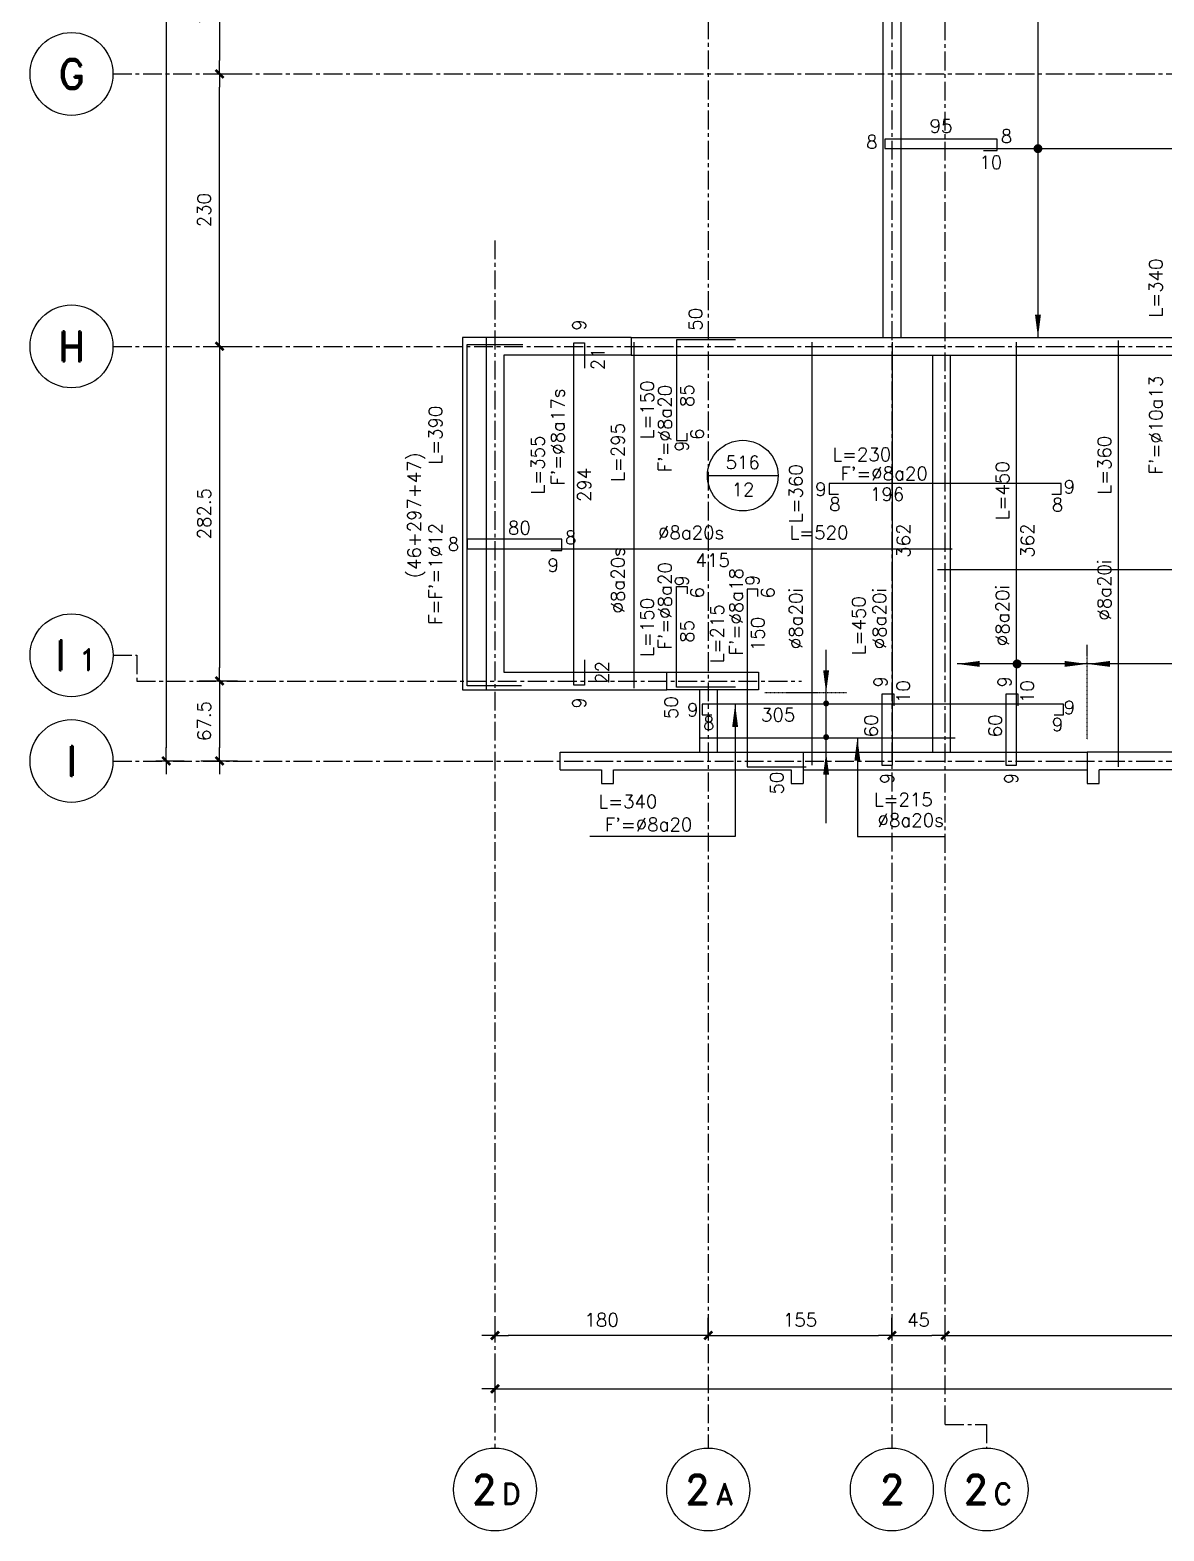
# Model space of a CAD drawing. Header units: millimetres. Extents: x -656237 to -651946, y 88238 to 91298.
# Drawn here: x -656237 to -655280, y 88378 to 89645 of the extents above; entities that cross this region are included whole.
import ezdxf
from ezdxf.enums import TextEntityAlignment as Align

# ---------------------------------------------------------------- set-up
doc = ezdxf.new("R2010")
doc.units = ezdxf.units.MM
doc.header["$LTSCALE"] = 0.5
doc.linetypes.add('CENTER', pattern=[50.8, 31.75, -6.35, 6.35, -6.35])
doc.linetypes.add('DASHED', pattern=[0.75, 0.5, -0.25])
for name, color, linetype in [('A-LINEA 015', 6, 'Continuous'), ('COTAS', 5, 'Continuous'), ('EJES', 1, 'CENTER'), ('FE', 7, 'Continuous'), ('MUROS', 3, 'Continuous'), ('SEGMENTOS1', 3, 'Continuous'), ('TEXTOS-SM', 3, 'Continuous'), ('TEXTOS1', 9, 'Continuous'), ('TEXTOS50a', 3, 'Continuous'), ('VIGAS', 3, 'Continuous')]:
    doc.layers.add(name, color=color, linetype=linetype)
doc.styles.add('ROMAND', font='romand')
doc.styles.add('ROMANS', font='romans')
doc.styles.add('ROMANS0', font='romans.shx')
doc.dimstyles.new('ING-50', dxfattribs={"dimscale": 5, "dimtxt": 2.25, "dimasz": 2.25, "dimexe": 3, "dimexo": 0, "dimgap": 1.5, "dimtad": 1, "dimdec": 1, "dimzin": 12, "dimdsep": 46, "dimtxsty": 'ROMANS', "dimblk1": 'TICK1', "dimblk2": 'TICK1', "dimsah": 1, "dimcen": 0.09, "dimclrd": 2, "dimclre": 1, "dimclrt": 3, "dimadec": 1, "dimazin": 3, "dimtfac": 1, "dimtdec": 1, "dimtix": 1, "dimtmove": 2, "dimatfit": 3, "dimfxl": 3, "dimtolj": 1, "dimtzin": 12, "dimarcsym": 0})

# ---------------------------------------------------------------- blocks, each defined once
blk = doc.blocks.new('FLECHA')
at = {"layer": 'TEXTOS1', "color": 2}
blk.add_lwpolyline([(0, 0, 0, 5, 0), (19.2, 0, 5, 5, 0)], format="xyseb", dxfattribs=at)
blk = doc.blocks.new('losa-ne')
at = {"color": 5, "linetype": 'Continuous'}
blk.add_line((-29.8, 0), (29.7, 0), dxfattribs=at)
at = {"color": 3, "linetype": 'Continuous'}
blk.add_circle((0, 0), 29.8, dxfattribs=at)
at = {"color": 3, "linetype": 'Continuous', "style": 'ROMANS'}
for tag, p in [('N%%DL', (0, 5.6)), ('ESP', (0.2, -17.4))]:
    blk.add_attdef(tag, text='', height=11.2, dxfattribs=at).set_placement(p, align=Align.CENTER)
blk = doc.blocks.new('EJE-1')
at = {"color": 3, "linetype": 'Continuous'}
blk.add_circle((0, 0), 35, dxfattribs=at)
at = {"color": 5, "linetype": 'Continuous', "style": 'ROMAND'}
blk.add_attdef('0', text='', height=25, dxfattribs=at).set_placement((0.2, 0), align=Align.MIDDLE)
blk = doc.blocks.new('eje-3')
at = {"color": 3, "linetype": 'Continuous'}
blk.add_circle((0, 0), 35, dxfattribs=at)
at = {"color": 5, "linetype": 'Continuous', "style": 'ROMAND'}
for height, p in [(25, (-9.2, 0)), (18, (13.7, -3.6))]:
    blk.add_attdef('0', text='', height=height, dxfattribs=at).set_placement(p, align=Align.MIDDLE)
blk = doc.blocks.new('TICK1')
at = {"color": 2}
for points in [[(0, 0), (-1, 0)], [(0, 0), (1, 0)]]:
    blk.add_lwpolyline(points, dxfattribs=at)
at = {"color": 2, "const_width": 0.2}
blk.add_lwpolyline([(-0.3, -0.3), (0.3, 0.3)], dxfattribs=at)
blk = doc.blocks.new('*D56')
at = {"layer": 'COTAS', "color": 1, "lineweight": -2}
for p, q in [((-655509.7, 88543.3), (-655509.7, 88558.3)), ((-655464.7, 88543.3), (-655464.7, 88558.3))]:
    blk.add_line(p, q, dxfattribs=at)
at = {"layer": 'COTAS', "color": 2, "lineweight": -2}
blk.add_line((-655498.5, 88543.3), (-655476, 88543.3), dxfattribs=at)
at = {"layer": 'Defpoints', "color": 0}
for p in [(-655509.7, 88543.3), (-655464.7, 88543.3), (-655464.7, 88543.3)]:
    blk.add_point(p, dxfattribs=at)
at = {"layer": 'COTAS', "color": 2, "lineweight": -2, "xscale": 11.25, "yscale": 11.25, "zscale": 11.25, "rotation": 180}
blk.add_blockref('TICK1', (-655509.7, 88543.3), dxfattribs=at)
at = {"layer": 'COTAS', "color": 2, "lineweight": -2, "xscale": 11.25, "yscale": 11.25, "zscale": 11.25}
blk.add_blockref('TICK1', (-655464.7, 88543.3), dxfattribs=at)
at = {"layer": 'COTAS', "color": 3, "insert": (-655487.2, 88556.4), "char_height": 11.25, "attachment_point": 5, "style": 'ROMANS'}
blk.add_mtext('\\A1;45', dxfattribs=at)
blk = doc.blocks.new('*D59')
at = {"layer": 'COTAS', "color": 1, "lineweight": -2}
for p, q in [((-655844.7, 88498.3), (-655844.7, 88513.3)), ((-653332.2, 88498.3), (-653332.2, 88513.3))]:
    blk.add_line(p, q, dxfattribs=at)
at = {"layer": 'COTAS', "color": 2, "lineweight": -2}
blk.add_line((-655833.5, 88498.3), (-653343.5, 88498.3), dxfattribs=at)
at = {"layer": 'Defpoints', "color": 0}
for p in [(-655844.7, 88498.3), (-653332.2, 88498.3), (-653332.2, 88498.3)]:
    blk.add_point(p, dxfattribs=at)
at = {"layer": 'COTAS', "color": 2, "lineweight": -2, "xscale": 11.25, "yscale": 11.25, "zscale": 11.25, "rotation": 180}
blk.add_blockref('TICK1', (-655844.7, 88498.3), dxfattribs=at)
at = {"layer": 'COTAS', "color": 2, "lineweight": -2, "xscale": 11.25, "yscale": 11.25, "zscale": 11.25}
blk.add_blockref('TICK1', (-653332.2, 88498.3), dxfattribs=at)
at = {"layer": 'COTAS', "color": 3, "insert": (-654588.5, 88511.4), "char_height": 11.25, "attachment_point": 5, "style": 'ROMANS'}
blk.add_mtext('\\A1;2512.5', dxfattribs=at)
blk = doc.blocks.new('*D64')
at = {"layer": 'COTAS', "color": 1, "lineweight": -2}
for p, q in [((-656089.4, 89718.3), (-656062.2, 89718.3)), ((-656091.1, 89608.3), (-656062.2, 89608.3))]:
    blk.add_line(p, q, dxfattribs=at)
at = {"layer": 'COTAS', "color": 2, "lineweight": -2}
blk.add_line((-656077.2, 89707), (-656077.2, 89619.5), dxfattribs=at)
at = {"layer": 'Defpoints', "color": 0}
for p in [(-656089.4, 89718.3), (-656091.1, 89608.3), (-656077.2, 89608.3)]:
    blk.add_point(p, dxfattribs=at)
at = {"layer": 'COTAS', "color": 2, "lineweight": -2, "xscale": 11.25, "yscale": 11.25, "zscale": 11.25}
for p, rotation in [((-656077.2, 89718.3), 90), ((-656077.2, 89608.3), 270)]:
    blk.add_blockref('TICK1', p, dxfattribs=dict(at, rotation=rotation))
at = {"layer": 'COTAS', "color": 3, "insert": (-656090.3, 89663.3), "char_height": 11.25, "attachment_point": 5, "rotation": 90, "style": 'ROMANS'}
blk.add_mtext('\\A1;110', dxfattribs=at)
blk = doc.blocks.new('*D65')
at = {"layer": 'COTAS', "color": 1, "lineweight": -2}
for p, q in [((-656091.1, 89608.3), (-656062.2, 89608.3)), ((-656087.5, 89378.3), (-656062.2, 89378.3))]:
    blk.add_line(p, q, dxfattribs=at)
at = {"layer": 'COTAS', "color": 2, "lineweight": -2}
blk.add_line((-656077.2, 89389.5), (-656077.2, 89597), dxfattribs=at)
at = {"layer": 'Defpoints', "color": 0}
for p in [(-656091.1, 89608.3), (-656077.2, 89608.3), (-656087.5, 89378.3)]:
    blk.add_point(p, dxfattribs=at)
at = {"layer": 'COTAS', "color": 2, "lineweight": -2, "xscale": 11.25, "yscale": 11.25, "zscale": 11.25}
for p, rotation in [((-656077.2, 89608.3), 90), ((-656077.2, 89378.3), 270)]:
    blk.add_blockref('TICK1', p, dxfattribs=dict(at, rotation=rotation))
at = {"layer": 'COTAS', "color": 3, "insert": (-656090.3, 89493.3), "char_height": 11.25, "attachment_point": 5, "rotation": 90, "style": 'ROMANS'}
blk.add_mtext('\\A1;230', dxfattribs=at)
blk = doc.blocks.new('*D66')
at = {"layer": 'COTAS', "color": 1, "lineweight": -2}
for p, q in [((-656091.9, 89095.8), (-656062.2, 89095.8)), ((-656092.9, 89028.3), (-656062.2, 89028.3))]:
    blk.add_line(p, q, dxfattribs=at)
at = {"layer": 'COTAS', "color": 2, "lineweight": -2}
blk.add_line((-656077.2, 89084.5), (-656077.2, 89039.5), dxfattribs=at)
at = {"layer": 'Defpoints', "color": 0}
for p in [(-656091.9, 89095.8), (-656092.9, 89028.3), (-656077.2, 89028.3)]:
    blk.add_point(p, dxfattribs=at)
at = {"layer": 'COTAS', "color": 2, "lineweight": -2, "xscale": 11.25, "yscale": 11.25, "zscale": 11.25}
for p, rotation in [((-656077.2, 89095.8), 90), ((-656077.2, 89028.3), 270)]:
    blk.add_blockref('TICK1', p, dxfattribs=dict(at, rotation=rotation))
at = {"layer": 'COTAS', "color": 3, "insert": (-656090.3, 89062), "char_height": 11.25, "attachment_point": 5, "rotation": 90, "style": 'ROMANS'}
blk.add_mtext('\\A1;67.5', dxfattribs=at)
blk = doc.blocks.new('*D67')
at = {"layer": 'COTAS', "color": 1, "lineweight": -2}
for p, q in [((-656123.2, 90860.8), (-656107.2, 90860.8)), ((-656130.9, 89028.3), (-656107.2, 89028.3))]:
    blk.add_line(p, q, dxfattribs=at)
at = {"layer": 'COTAS', "color": 2, "lineweight": -2}
blk.add_line((-656122.2, 90849.5), (-656122.2, 89039.5), dxfattribs=at)
at = {"layer": 'Defpoints', "color": 0}
for p in [(-656123.2, 90860.8), (-656130.9, 89028.3), (-656122.2, 89028.3)]:
    blk.add_point(p, dxfattribs=at)
at = {"layer": 'COTAS', "color": 2, "lineweight": -2, "xscale": 11.25, "yscale": 11.25, "zscale": 11.25}
for p, rotation in [((-656122.2, 90860.8), 90), ((-656122.2, 89028.3), 270)]:
    blk.add_blockref('TICK1', p, dxfattribs=dict(at, rotation=rotation))
at = {"layer": 'COTAS', "color": 3, "insert": (-656135.3, 89944.5), "char_height": 11.25, "attachment_point": 5, "rotation": 90, "style": 'ROMANS'}
blk.add_mtext('\\A1;1832.5', dxfattribs=at)
blk = doc.blocks.new('*D69')
at = {"layer": 'COTAS', "color": 1, "lineweight": -2}
for p, q in [((-655664.7, 88543.3), (-655664.7, 88558.3)), ((-655509.7, 88543.3), (-655509.7, 88558.3))]:
    blk.add_line(p, q, dxfattribs=at)
at = {"layer": 'COTAS', "color": 2, "lineweight": -2}
blk.add_line((-655653.5, 88543.3), (-655521, 88543.3), dxfattribs=at)
at = {"layer": 'Defpoints', "color": 0}
for p in [(-655664.7, 88543.3), (-655509.7, 88543.3), (-655509.7, 88543.3)]:
    blk.add_point(p, dxfattribs=at)
at = {"layer": 'COTAS', "color": 2, "lineweight": -2, "xscale": 11.25, "yscale": 11.25, "zscale": 11.25, "rotation": 180}
blk.add_blockref('TICK1', (-655664.7, 88543.3), dxfattribs=at)
at = {"layer": 'COTAS', "color": 2, "lineweight": -2, "xscale": 11.25, "yscale": 11.25, "zscale": 11.25}
blk.add_blockref('TICK1', (-655509.7, 88543.3), dxfattribs=at)
at = {"layer": 'COTAS', "color": 3, "insert": (-655587.2, 88556.4), "char_height": 11.25, "attachment_point": 5, "style": 'ROMANS'}
blk.add_mtext('\\A1;155', dxfattribs=at)
blk = doc.blocks.new('*D38')
at = {"layer": 'COTAS', "color": 1, "lineweight": -2}
for p, q in [((-655844.7, 88543.3), (-655844.7, 88558.3)), ((-655664.7, 88543.3), (-655664.7, 88558.3))]:
    blk.add_line(p, q, dxfattribs=at)
at = {"layer": 'COTAS', "color": 2, "lineweight": -2}
blk.add_line((-655676, 88543.3), (-655833.5, 88543.3), dxfattribs=at)
at = {"layer": 'Defpoints', "color": 0}
for p in [(-655844.7, 88543.3), (-655844.7, 88543.3), (-655664.7, 88543.3)]:
    blk.add_point(p, dxfattribs=at)
at = {"layer": 'COTAS', "color": 2, "lineweight": -2, "xscale": 11.25, "yscale": 11.25, "zscale": 11.25, "rotation": 180}
blk.add_blockref('TICK1', (-655844.7, 88543.3), dxfattribs=at)
at = {"layer": 'COTAS', "color": 2, "lineweight": -2, "xscale": 11.25, "yscale": 11.25, "zscale": 11.25}
blk.add_blockref('TICK1', (-655664.7, 88543.3), dxfattribs=at)
at = {"layer": 'COTAS', "color": 3, "insert": (-655754.7, 88556.4), "char_height": 11.25, "attachment_point": 5, "style": 'ROMANS'}
blk.add_mtext('\\A1;180', dxfattribs=at)
blk = doc.blocks.new('*D40')
at = {"layer": 'COTAS', "color": 1, "lineweight": -2}
for p, q in [((-656090.1, 89378.3), (-656062.2, 89378.3)), ((-656094.5, 89095.8), (-656062.2, 89095.8))]:
    blk.add_line(p, q, dxfattribs=at)
at = {"layer": 'COTAS', "color": 2, "lineweight": -2}
blk.add_line((-656077.2, 89367), (-656077.2, 89107), dxfattribs=at)
at = {"layer": 'Defpoints', "color": 0}
for p in [(-656090.1, 89378.3), (-656094.5, 89095.8), (-656077.2, 89095.8)]:
    blk.add_point(p, dxfattribs=at)
at = {"layer": 'COTAS', "color": 2, "lineweight": -2, "xscale": 11.25, "yscale": 11.25, "zscale": 11.25}
for p, rotation in [((-656077.2, 89378.3), 90), ((-656077.2, 89095.8), 270)]:
    blk.add_blockref('TICK1', p, dxfattribs=dict(at, rotation=rotation))
at = {"layer": 'COTAS', "color": 3, "insert": (-656090.3, 89237), "char_height": 11.25, "attachment_point": 5, "rotation": 90, "style": 'ROMANS'}
blk.add_mtext('\\A1;282.5', dxfattribs=at)
blk = doc.blocks.new('*D41')
at = {"layer": 'COTAS', "color": 1, "lineweight": -2}
for p, q in [((-655464.7, 88543.3), (-655464.7, 88558.3)), ((-654784.7, 88543.3), (-654784.7, 88528.3))]:
    blk.add_line(p, q, dxfattribs=at)
at = {"layer": 'COTAS', "color": 2, "lineweight": -2}
blk.add_line((-655453.5, 88543.3), (-654796, 88543.3), dxfattribs=at)
at = {"layer": 'Defpoints', "color": 0}
for p in [(-655464.7, 88543.3), (-654784.7, 88543.3), (-654784.7, 88543.3)]:
    blk.add_point(p, dxfattribs=at)
at = {"layer": 'COTAS', "color": 2, "lineweight": -2, "xscale": 11.25, "yscale": 11.25, "zscale": 11.25, "rotation": 180}
blk.add_blockref('TICK1', (-655464.7, 88543.3), dxfattribs=at)
at = {"layer": 'COTAS', "color": 2, "lineweight": -2, "xscale": 11.25, "yscale": 11.25, "zscale": 11.25}
blk.add_blockref('TICK1', (-654784.7, 88543.3), dxfattribs=at)
at = {"layer": 'COTAS', "color": 3, "insert": (-655124.7, 88556.4), "char_height": 11.25, "attachment_point": 5, "style": 'ROMANS'}
blk.add_mtext('\\A1;680', dxfattribs=at)

msp = doc.modelspace()

# ---------------------------------------------------------------- linework, layer by layer
at = {"layer": 'EJES'}
for p, q in [((-655664.71, 91228.25), (-655664.71, 88448.25)), ((-655509.71, 91228.25), (-655509.71, 88448.25)), ((-655464.71, 88468.25), (-655464.71, 91208.25)), ((-656167.21, 89608.25), (-652890.72, 89608.25)), ((-655844.71, 89467.77), (-655844.71, 88448.25)), ((-656167.21, 89378.25), (-652890.72, 89378.25)), ((-656167.21, 89028.25), (-652889.09, 89028.25)), ((-655464.71, 88468.25), (-655429.71, 88468.25)), ((-655429.71, 88468.25), (-655429.71, 88448.25))]:
    msp.add_line(p, q, dxfattribs=at)
msp.add_lwpolyline([(-656167.16, 89117.51), (-656147.16, 89117.51), (-656147.16, 89095.75), (-655585.85, 89095.75)], dxfattribs=at)
at = {"layer": 'FE', "color": 1, "ltscale": 0.5}
msp.add_line((-655565.19, 88975.89), (-655565.19, 89122.23), dxfattribs=at)
at = {"layer": 'FE', "ltscale": 0.5}
for points in [[(-655432.21, 89543.68), (-655420.71, 89543.68), (-655420.71, 89553.18), (-655515.71, 89553.18), (-655515.71, 89545.18), (-654781.21, 89545.18)], [(-655822.21, 89091.75), (-655868.21, 89091.75), (-655868.21, 89379.75), (-655821.21, 89379.75)], [(-655769.12, 89113.75), (-655769.12, 89092.25), (-655778.12, 89092.25), (-655778.12, 89381.25), (-655769.12, 89381.25), (-655769.12, 89359.75)], [(-655727.3, 89089.75), (-655727.3, 89381.75)], [(-655641.58, 89383.87), (-655691.58, 89383.87), (-655691.58, 89298.87), (-655682.58, 89298.87), (-655682.58, 89304.87)], [(-655577.11, 89024.75), (-655577.11, 89381.75)], [(-655507.67, 89074.75), (-655507.67, 89084.75), (-655518.17, 89084.75), (-655518.17, 89024.75), (-655509.17, 89024.75), (-655509.17, 89381.75)], [(-655402.99, 89074.75), (-655402.99, 89084.75), (-655413.49, 89084.75), (-655413.49, 89024.75), (-655404.49, 89024.75), (-655404.49, 89381.75)], [(-655318.49, 89023.24), (-655318.49, 89383.24)], [(-655374.71, 89253.41), (-655366.71, 89253.41), (-655366.71, 89262.41), (-655562.71, 89262.41), (-655562.71, 89253.41), (-655554.71, 89253.41)], [(-655797.71, 89205.91), (-655788.21, 89205.91), (-655788.21, 89215.41), (-655868.21, 89215.41), (-655868.21, 89207.41), (-655458.71, 89207.41)], [(-655471.21, 89189.86), (-654471.21, 89189.86)], [(-655641.58, 89090.49), (-655691.58, 89090.49), (-655691.58, 89175.49), (-655682.58, 89175.49), (-655682.58, 89169.49)], [(-655622.92, 89167.25), (-655622.92, 89173.25), (-655631.92, 89173.25), (-655631.92, 89023.25), (-655581.92, 89023.25)], [(-655372.71, 89067.21), (-655364.71, 89067.21), (-655364.71, 89076.21), (-655669.71, 89076.21), (-655669.71, 89067.21), (-655661.71, 89067.21)], [(-655671.21, 89047.81), (-655456.21, 89047.81)]]:
    msp.add_lwpolyline(points, dxfattribs=at)
for points, const_width in [([(-655388.25, 89545.18, 1), (-655384.5, 89545.18, 1)], 3.75), ([(-655405.87, 89110.21, 1), (-655402.12, 89110.21, 1)], 3.75), ([(-655566.44, 89076.83, 1), (-655563.94, 89076.83, 1)], 2.5), ([(-655566.44, 89048.43, 1), (-655563.94, 89048.43, 1)], 2.5)]:
    msp.add_lwpolyline(points, format="xyb", close=True, dxfattribs=dict(at, const_width=const_width))
at = {"layer": 'FE', "color": 2, "ltscale": 0.5}
for points in [[(-655565.19, 89085.75, 0, 5, 0), (-655565.19, 89104.75, 5, 5, 0)], [(-655565.19, 89035.75, 0, 5, 0), (-655565.19, 89016.75, 5, 5, 0)]]:
    msp.add_lwpolyline(points, format="xyseb", dxfattribs=at)
at = {"layer": 'MUROS', "ltscale": 0.5}
for p, q in [((-655729.71, 89385.75), (-655729.71, 89370.75)), ((-655729.71, 89385.75), (-655167.21, 89385.75)), ((-655729.71, 89370.75), (-655152.21, 89370.75)), ((-655754.71, 89020.75), (-655754.71, 89009.25)), ((-655744.71, 89009.25), (-655744.71, 89020.75)), ((-655594.71, 89020.75), (-655594.71, 89009.25)), ((-655334.71, 89009.25), (-655334.71, 89020.75)), ((-655754.71, 89009.25), (-655744.71, 89009.25)), ((-655594.71, 89009.25), (-655584.71, 89009.25)), ((-655344.71, 89009.25), (-655334.71, 89009.25))]:
    msp.add_line(p, q, dxfattribs=at)
at = {"layer": 'MUROS'}
for p, q in [((-655789.71, 89035.75), (-655584.71, 89035.75)), ((-655789.71, 89020.75), (-655789.71, 89035.75)), ((-655584.71, 89035.75), (-655584.71, 89009.25)), ((-655034.71, 89035.75), (-655344.71, 89035.75)), ((-655344.71, 89035.75), (-655344.71, 89009.25)), ((-655789.71, 89020.75), (-655754.71, 89020.75)), ((-655744.71, 89020.75), (-655594.71, 89020.75)), ((-655044.71, 89020.75), (-655334.71, 89020.75))]:
    msp.add_line(p, q, dxfattribs=at)
at = {"layer": 'MUROS', "ltscale": 0.5}
msp.add_lwpolyline([(-655699.71, 89103.25), (-655622.21, 89103.25), (-655622.21, 89088.25), (-655699.71, 89088.25)], close=True, dxfattribs=at)
at = {"layer": 'SEGMENTOS1', "ltscale": 0.5}
for p, q in [((-655502.21, 89960.75), (-655502.21, 89385.75)), ((-655852.21, 89385.75), (-655852.21, 89088.25)), ((-655837.21, 89370.75), (-655837.21, 89103.25)), ((-655729.71, 89370.75), (-655837.21, 89370.75)), ((-655475.21, 89035.75), (-655475.21, 89370.75)), ((-655460.21, 89035.75), (-655460.21, 89370.75)), ((-655837.21, 89103.25), (-655699.71, 89103.25)), ((-655657.21, 89088.25), (-655657.21, 89035.75)), ((-655584.71, 89035.75), (-655344.71, 89035.75))]:
    msp.add_line(p, q, dxfattribs=at)
at = {"layer": 'SEGMENTOS1', "color": 2, "linetype": 'DASHED', "ltscale": 0.5}
for p, q in [((-655344.71, 89046.41), (-655344.71, 89126.41)), ((-655548.09, 89085.75), (-655616.87, 89085.75))]:
    msp.add_line(p, q, dxfattribs=at)
at = {"layer": 'TEXTOS1', "color": 1, "ltscale": 0.5}
for p, q in [((-655386.38, 89960.75), (-655386.38, 89385.75)), ((-654122.21, 89110.21), (-655454.71, 89110.21)), ((-655642, 89076.21), (-655642, 88964.42)), ((-655538.82, 89047.81), (-655538.82, 88964.55)), ((-655642, 88964.42), (-655764.7, 88964.42)), ((-655538.82, 88964.55), (-655465.03, 88964.55))]:
    msp.add_line(p, q, dxfattribs=at)
at = {"layer": 'VIGAS', "ltscale": 0.5}
for p, q in [((-655517.21, 89673.25), (-655517.21, 89385.75)), ((-655872.21, 89088.25), (-655699.71, 89088.25)), ((-655672.21, 89088.25), (-655672.21, 89035.75)), ((-655584.71, 89020.75), (-655344.71, 89020.75))]:
    msp.add_line(p, q, dxfattribs=at)
msp.add_lwpolyline([(-655729.71, 89385.75), (-655872.21, 89385.75), (-655872.21, 89088.25)], dxfattribs=at)

# ---------------------------------------------------------------- block references
at = {"layer": 'A-LINEA 015', "ltscale": 0.5}
for p, values in [((-656202.21, 89608.25), {'0': 'G'}), ((-656202.21, 89378.25), {'0': 'H'}), ((-656202.21, 89028.25), {'0': 'I'}), ((-655509.71, 88413.25), {'0': '2'})]:
    msp.add_blockref('EJE-1', p, dxfattribs=at).add_auto_attribs(values)
ref = msp.add_blockref('eje-3', (-656202.16, 89117.51), dxfattribs=at)
ref.add_attrib('0', 'I', dxfattribs={"layer": '0', "color": 5, "linetype": 'Continuous', "height": 25, "style": 'ROMAND'}).set_placement((-656211.35, 89117.51), align=Align.MIDDLE)
ref.add_attrib('0', '1', dxfattribs={"layer": '0', "color": 5, "linetype": 'Continuous', "height": 18, "style": 'ROMAND'}).set_placement((-656188.47, 89113.93), align=Align.MIDDLE)
ref = msp.add_blockref('eje-3', (-655844.71, 88413.25), dxfattribs=at)
ref.add_attrib('0', '2', dxfattribs={"layer": '0', "color": 5, "linetype": 'Continuous', "height": 25, "style": 'ROMAND'}).set_placement((-655853.91, 88413.25), align=Align.MIDDLE)
ref.add_attrib('0', 'D', dxfattribs={"layer": '0', "color": 5, "linetype": 'Continuous', "height": 18, "style": 'ROMAND'}).set_placement((-655831.03, 88409.67), align=Align.MIDDLE)
ref = msp.add_blockref('eje-3', (-655664.71, 88413.25), dxfattribs=at)
ref.add_attrib('0', '2', dxfattribs={"layer": '0', "color": 5, "linetype": 'Continuous', "height": 25, "style": 'ROMAND'}).set_placement((-655673.91, 88413.25), align=Align.MIDDLE)
ref.add_attrib('0', 'A', dxfattribs={"layer": '0', "color": 5, "linetype": 'Continuous', "height": 18, "style": 'ROMAND'}).set_placement((-655651.03, 88409.67), align=Align.MIDDLE)
ref = msp.add_blockref('eje-3', (-655429.71, 88413.25), dxfattribs=at)
ref.add_attrib('0', '2', dxfattribs={"layer": '0', "color": 5, "linetype": 'Continuous', "height": 25, "style": 'ROMAND'}).set_placement((-655438.91, 88413.25), align=Align.MIDDLE)
ref.add_attrib('0', 'C', dxfattribs={"layer": '0', "color": 5, "linetype": 'Continuous', "height": 18, "style": 'ROMAND'}).set_placement((-655416.03, 88409.67), align=Align.MIDDLE)
at = {"layer": 'TEXTOS1', "color": 1, "ltscale": 0.5, "xscale": -1}
for p, rotation in [((-655386.38, 89385.75), 270.0000000000349), ((-655454.71, 89110.21), 180), ((-655344.71, 89110.21), 180)]:
    msp.add_blockref('FLECHA', p, dxfattribs=dict(at, rotation=rotation))
at = {"layer": 'TEXTOS1', "ltscale": 0.5}
msp.add_blockref('losa-ne', (-655635.57, 89269.16), dxfattribs=at).add_auto_attribs({'N%%DL': '516', 'ESP': '12'})
at = {"layer": 'TEXTOS1', "color": 1, "ltscale": 0.5}
for p, rotation in [((-655344.71, 89110.21), 180), ((-655642, 89076.21), 270), ((-655538.82, 89047.81), 270)]:
    msp.add_blockref('FLECHA', p, dxfattribs=dict(at, rotation=rotation))

# ---------------------------------------------------------------- texts
at = {"layer": 'TEXTOS-SM', "ltscale": 0.5, "style": 'ROMANS0'}
for s, rotation, p in [("F'=%%c10a13     L=340", 90, (-655281.2, 89361.29)), ('L=150', 90, (-655710.59, 89324.7)), ("F'=%%c8a20   ", 90, (-655695.59, 89320.45)), ("F'=%%c8a17s    ", 90, (-655786.12, 89317.14)), ("F=F'=1%%c12     L=390", 90, (-655889.28, 89235.75)), ('%%c8a20s      L=295', 90, (-655735.3, 89233.25)), ('L=355', 90, (-655803.05, 89278.2)), ('%%c8a20i      L=360', 90, (-655324.7, 89224.8)), ('(46+297+47)', 90, (-655907.28, 89235.75)), ('%%c8a20i      L=450', 90, (-655410.74, 89203.25)), ('%%c8a20i      L=360', 90, (-655585.11, 89200.75)), ('%%c8a20s      L=520', 360, (-655626.74, 89215.41)), ("F'=%%c8a20   ", 90, (-655695.59, 89170.78)), ("F'=%%c8a18   ", 89.99999, (-655635.5, 89165.84)), ('L=150', 90, (-655710.59, 89141.07)), ('L=450', 90, (-655532.09, 89142.47)), ('%%c8a20i     ', 90, (-655514.53, 89167.76)), ('L=215', 89.99999, (-655651.62, 89135.78)), ('L=215', 359.99999, (-655500.02, 88990.05)), ('%%c8a20s     ', 359.99999, (-655474.52, 88972.68))]:
    msp.add_text(s, height=11.25, rotation=rotation, dxfattribs=at).set_placement(p, align=Align.CENTER)
for s, p in [('L=230', (-655535.08, 89281.49)), ("F'=%%c8a20    ", (-655500.83, 89265.32)), ('L=340', (-655732.5, 88988.41)), ("F'=%%c8a20    ", (-655699.6, 88969.04))]:
    msp.add_text(s, height=11.25, dxfattribs=at).set_placement(p, align=Align.CENTER)
at = {"layer": 'TEXTOS50a', "ltscale": 0.5, "style": 'ROMANS0'}
for s, p in [('95', (-655468.21, 89564.3)), ('8', (-655412.92, 89555.68)), ('8', (-655526.56, 89550.85)), ('10', (-655426.21, 89533.63)), ('9', (-655569.65, 89257.63)), ('196', (-655513.71, 89253.41)), ('9', (-655359.82, 89259.71)), ('8', (-655557.73, 89244.98)), ('8', (-655369.86, 89244.57)), ('9', (-655677.77, 89071.43)), ('9', (-655359.82, 89073.51)), ('8', (-655664.25, 89060.17)), ('305', (-655605.71, 89067.21)), ('9', (-655369.86, 89059.1))]:
    msp.add_text(s, height=11.25, dxfattribs=at).set_placement(p, align=Align.MIDDLE)
for s, rotation, p in [('50', 90, (-655675.4, 89401.11)), ('9', 90, (-655773.62, 89396.25)), ('21', 90, (-655757.99, 89367.74)), ('85', 90, (-655682.58, 89336.66)), ('6', 90, (-655674.01, 89304.11)), ('9', 90, (-655687.08, 89294.01)), ('294', 90, (-655769.42, 89261.36)), ('80', 360, (-655824.13, 89225.07)), ('8', 360, (-655879.76, 89211.41)), ('8', 360, (-655780.81, 89216.97)), ('362', 90, (-655500, 89214.29)), ('362', 90, (-655395.32, 89214.29)), ('415', 360, (-655660.96, 89197.72)), ('9', 360, (-655795.6, 89193.68)), ('9', 90, (-655687.08, 89180.35)), ('9', 89.99999, (-655627.42, 89180.84)), ('6', 90, (-655674.01, 89170.25)), ('6', 89.99999, (-655614.29, 89170.25)), ('85', 90, (-655682.58, 89137.7)), ('150', 89.99999, (-655622.92, 89135.46)), ('22', 90, (-655754.12, 89103)), ('9', 90, (-655519.24, 89095.1)), ('10', 90, (-655500.09, 89086.75)), ('9', 90, (-655414.56, 89095.1)), ('10', 90, (-655395.41, 89086.75)), ('9', 90, (-655773.62, 89077.25)), ('50', 90, (-655695.99, 89073.25)), ('60', 90, (-655527.27, 89057.85)), ('60', 90, (-655422.59, 89057.85)), ('50', 89.99999, (-655606.92, 89009.64)), ('9', 90, (-655513.67, 89013.47)), ('9', 90, (-655408.99, 89013.47))]:
    msp.add_text(s, height=11.25, rotation=rotation, dxfattribs=at).set_placement(p, align=Align.MIDDLE)

# ---------------------------------------------------------------- dimensions: what is measured, and where the dimension line sits
at = {"layer": 'COTAS'}
for base, p1, p2, angle, picture, middle in [((-656122.21, 89028.25), (-656123.18, 90860.75), (-656130.91, 89028.25), 270, '*D67', (-656135.34, 89944.5)), ((-656077.21, 89608.25), (-656089.39, 89718.25), (-656091.08, 89608.25), 270, '*D64', (-656090.34, 89663.25)), ((-656077.21, 89608.25), (-656087.54, 89378.25), (-656091.08, 89608.25), 90, '*D65', (-656090.34, 89493.25)), ((-656077.21, 89095.75), (-656090.12, 89378.25), (-656094.47, 89095.75), 270, '*D40', (-656090.34, 89237)), ((-656077.21, 89028.25), (-656091.89, 89095.75), (-656092.93, 89028.25), 270, '*D66', (-656090.34, 89062)), ((-655844.71, 88543.25), (-655664.71, 88543.25), (-655844.71, 88543.25), 180, '*D38', (-655754.71, 88556.38))]:
    dim = msp.add_linear_dim(base=base, p1=p1, p2=p2, angle=angle, dimstyle='ING-50', dxfattribs=at)
    dim.commit()
    dim.dimension.update_dxf_attribs({"geometry": picture, "text_midpoint": middle})
for base, p1, p2, picture, middle in [((-655509.71, 88543.25), (-655664.71, 88543.25), (-655509.71, 88543.25), '*D69', (-655587.21, 88556.38)), ((-655464.71, 88543.25), (-655509.71, 88543.25), (-655464.71, 88543.25), '*D56', (-655487.21, 88556.38)), ((-654784.71, 88543.25), (-655464.71, 88543.25), (-654784.71, 88543.25), '*D41', (-655124.71, 88556.38)), ((-653332.21, 88498.25), (-655844.71, 88498.25), (-653332.21, 88498.25), '*D59', (-654588.46, 88511.38))]:
    dim = msp.add_linear_dim(base=base, p1=p1, p2=p2, dimstyle='ING-50', dxfattribs=at)
    dim.commit()
    dim.dimension.update_dxf_attribs({"geometry": picture, "text_midpoint": middle})

doc.saveas('drawing.dxf')
